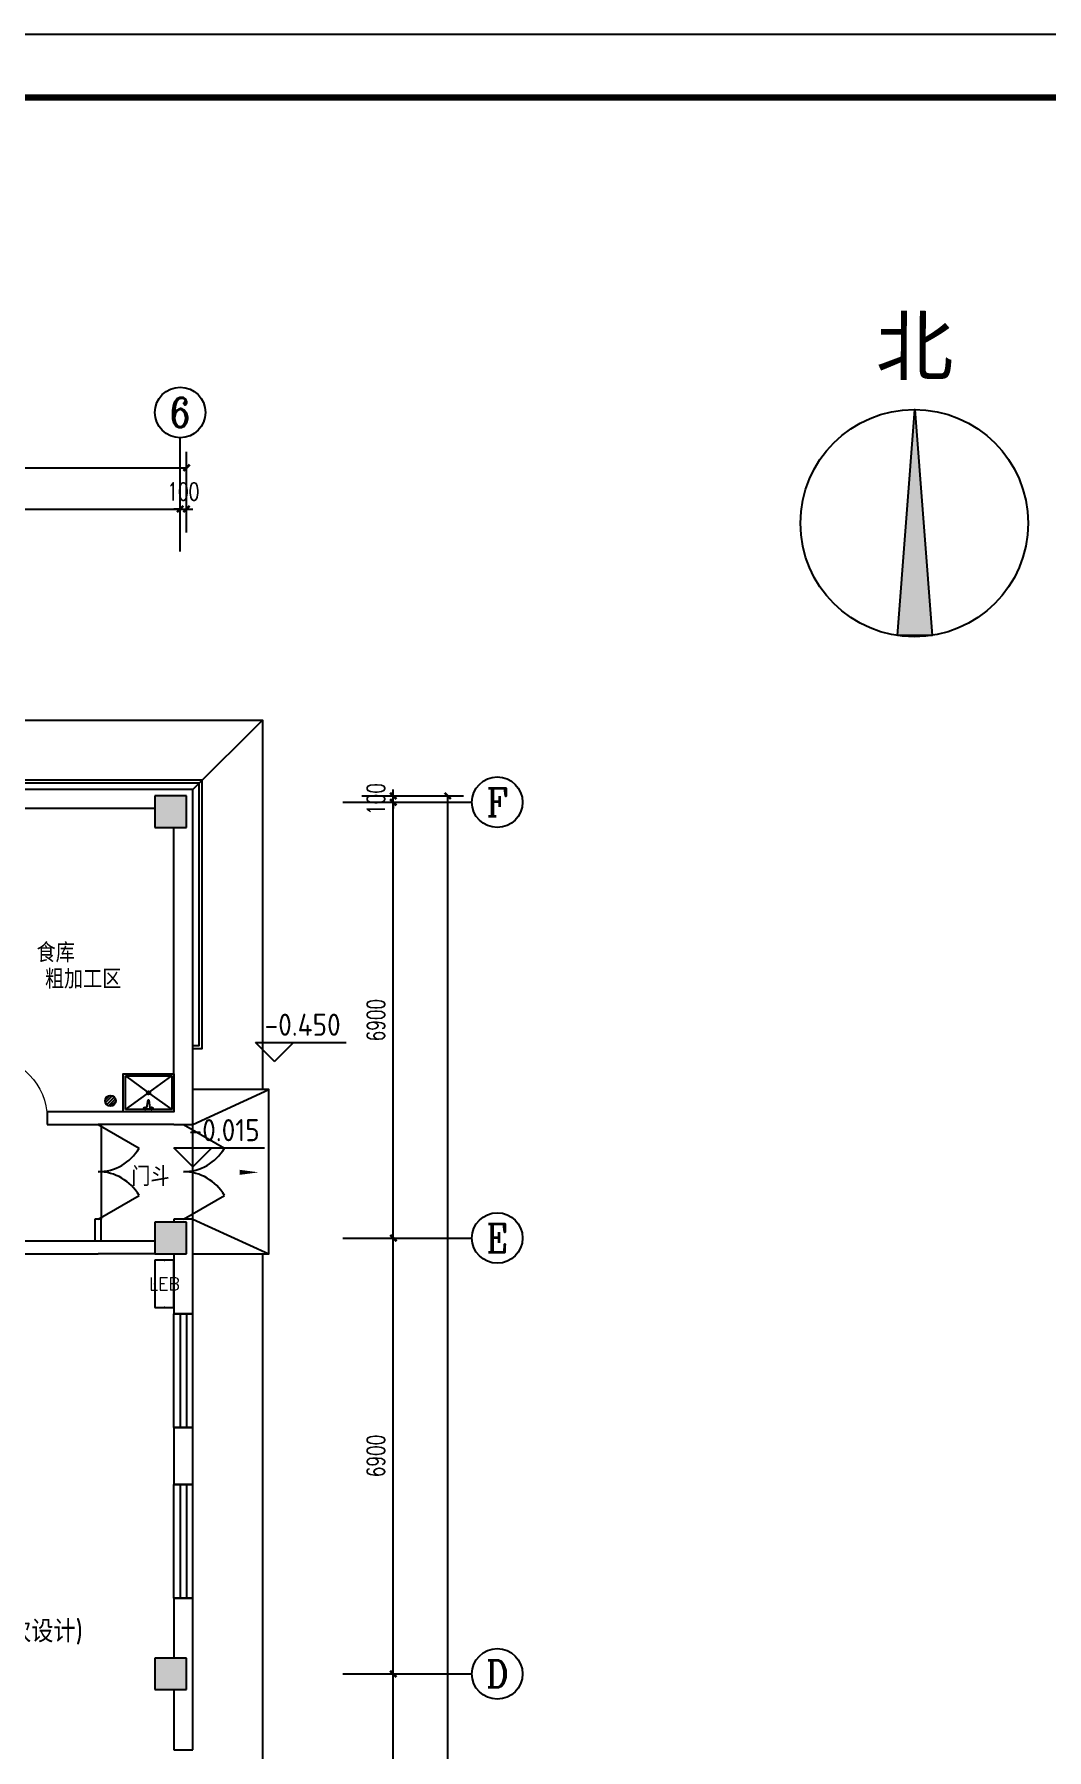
# Model space of a CAD drawing. Extents: x 2350667 to 3185789, y 309667 to 706270.
# Drawn here: x 2405387 to 2421402, y 471356 to 498514 of the extents above; entities that cross this region are included whole.
import ezdxf
from ezdxf.enums import TextEntityAlignment as Align

# ---------------------------------------------------------------- set-up
doc = ezdxf.new("R2010")
doc.units = 0
doc.header["$LTSCALE"] = 1000
for name, color, linetype in [('0-底图', 7, 'Continuous'), ('001代征绿地', 72, 'Continuous'), ('A-ANNO-DIMS', 3, 'Continuous'), ('A-ANNO-IDEN', 3, 'Continuous'), ('A-ANNO-IDEN-LEVL', 3, 'Continuous'), ('A-ANNO-TXT', 7, 'Continuous'), ('AXIS', 3, 'Continuous'), ('AXIS_TEXT', 7, 'Continuous'), ('BTTK', 7, 'Continuous'), ('COLUMN', 255, 'Continuous'), ('DIM_SYMB', 3, 'Continuous'), ('E2-楼梯、坡道', 52, 'Continuous'), ('EQUIP-箱柜', 3, 'Continuous'), ('P-FLDR', 7, 'Continuous'), ('PLAN_经济指标表', 7, 'Continuous'), ('PUB_DIM', 3, 'Continuous'), ('PUB_HATCH', 8, 'Continuous'), ('PUB_TEXT', 7, 'Continuous'), ('PUB_TITLE', 4, 'Continuous'), ('WALL', 2, 'Continuous'), ('WALL-MOVE', 6, 'Continuous'), ('WINDOW', 4, 'Continuous'), ('洁具', 213, 'Continuous')]:
    doc.layers.add(name, color=color, linetype=linetype)
doc.styles.add('_TCH_AXIS', font='COMPLEX', dxfattribs={"bigfont": 'GBCBIG'})
doc.styles.add('_TEL_DIM', font='SIMPLEX', dxfattribs={"width": 0.8, "height": 3.5, "bigfont": 'HZTXT'})
doc.styles.add('A_DIM_T3', font='SIMPLEX', dxfattribs={"width": 0.7, "bigfont": 'HZ'})
doc.styles.add('COMPLEX', font='COMPLEX')
doc.styles.add('HZ(TK)', font='geniso.shx', dxfattribs={"width": 0.9, "bigfont": 'hztxt.shx'})
doc.styles.get("Standard").update_dxf_attribs({"font": 'geniso.shx', "bigfont": 'hztxt.shx'})
doc.styles.add('宋体', font='', dxfattribs={"width": 0.7, "height": 5})
doc.styles.get('宋体').set_extended_font_data('SimSun')
doc.dimstyles.new('_TCH_ARCH&&100', dxfattribs={"dimtxt": 280, "dimasz": 100, "dimexe": 250, "dimexo": 300, "dimgap": 135, "dimtad": 1, "dimdec": 0, "dimzin": 0, "dimdsep": 46, "dimtxsty": 'A_DIM_T3', "dimblk": 'ARCHTICK', "dimcen": 0.09, "dimclrt": 7, "dimazin": 2, "dimtfac": 1, "dimtdec": 0, "dimtix": 1, "dimtmove": 2, "dimatfit": 3, "dimfxl": 150, "dimtolj": 1, "dimtzin": 0, "dimarcsym": 0})

# ---------------------------------------------------------------- blocks, each defined once
blk = doc.blocks.new('vhtemplate_2020年新竖式图框_A1')
at = {"layer": 'PUB_TITLE', "color": 7}
blk.add_lwpolyline([(0, 594), (841, 594), (841, 0), (0, 0)], close=True, dxfattribs=at)
at = {"layer": 'PUB_TITLE', "const_width": 1}
blk.add_lwpolyline([(25, 10), (831, 10), (831, 584), (25, 584)], close=True, dxfattribs=at)
at = {"layer": 'BTTK', "color": 4, "style": 'HZ(TK)', "width": 0.9}
for tag, p in [('合作单位', (796, 511.5)), ('建设单位', (796, 209.5)), ('工程名称', (796, 176.5)), ('子项名称', (806, 160)), ('图纸名称', (796, 141))]:
    blk.add_attdef(tag, text='', height=3.5, dxfattribs=at).set_placement(p, align=Align.MIDDLE_CENTER)
for tag, p in [('注册证书号', (808.5, 309.01)), ('注册印章号', (808.5, 301.01)), ('设计号', (806, 193)), ('图别', (789.75, 34)), ('图号', (822.25, 34)), ('版本号', (789.75, 26)), ('日期', (822.25, 26))]:
    blk.add_attdef(tag, text='', height=3.5, dxfattribs=at).set_placement(p, align=Align.MIDDLE)
blk = doc.blocks.new('$equip$00002908')
for p, q in [((0.75, 0.6), (-0.75, 0.6)), ((-0.75, 0.6), (-0.75, 0)), ((0.75, 0), (0.75, 0.6)), ((-0.75, 0), (0.75, 0))]:
    blk.add_line(p, q)
at = {"const_width": 0.04}
blk.add_lwpolyline([(-0.75, 0.6), (-0.75, 0), (0.75, 0), (0.75, 0.6), (-0.75, 0.6), (-0.75, 0)], dxfattribs=at)
for p in [(0, 0.6), (-0.75, 0.3), (0, 0), (0.75, 0.3)]:
    blk.add_point(p)
at = {"color": 7, "style": '_TEL_DIM'}
blk.add_attdef('$TEXT$', text='', height=0.4, dxfattribs=at).set_placement((0, 0.3), align=Align.MIDDLE_CENTER)
at = {"color": 7, "style": '_TEL_DIM', "flags": 1}
for tag in ['A', 'REMARK']:
    blk.add_attdef(tag, text='', height=0.00002, dxfattribs=at).set_placement((0, 0), align=Align.MIDDLE_CENTER)
blk = doc.blocks.new('_ArchTick')
at = {"color": 0, "linetype": 'ByBlock', "const_width": 0.4}
blk.add_lwpolyline([(-0.5, -0.5), (0.5, 0.5)], dxfattribs=at)
blk = doc.blocks.new('*D754')
at = {"layer": 'A-ANNO-DIMS', "color": 0, "lineweight": -2, "transparency": 16777216}
for p, q in [((2172544, 14067), (2172544, 14690)), ((2179444, 14067), (2179444, 14690)), ((2172544, 14440), (2179444, 14440))]:
    blk.add_line(p, q, dxfattribs=at)
at = {"layer": 'Defpoints', "color": 0, "transparency": 16777216}
for p in [(2179444, 14440), (2172544, 13767), (2179444, 13767)]:
    blk.add_point(p, dxfattribs=at)
at = {"layer": 'A-ANNO-DIMS', "color": 0, "lineweight": -2, "transparency": 16777216, "xscale": 100, "yscale": 100, "zscale": 100, "rotation": 180}
blk.add_blockref('_ArchTick', (2172544, 14440), dxfattribs=at)
at = {"layer": 'A-ANNO-DIMS', "color": 0, "lineweight": -2, "transparency": 16777216, "xscale": 100, "yscale": 100, "zscale": 100}
blk.add_blockref('_ArchTick', (2179444, 14440), dxfattribs=at)
at = {"layer": 'A-ANNO-DIMS', "color": 7, "transparency": 16777216, "insert": (2175994, 14715), "char_height": 280, "attachment_point": 5, "style": 'A_DIM_T3'}
blk.add_mtext('\\A1;6900', dxfattribs=at)
blk = doc.blocks.new('*D755')
at = {"layer": 'A-ANNO-DIMS', "color": 0, "lineweight": -2, "transparency": 16777216}
for p, q in [((2179444, 14067), (2179444, 14690)), ((2179544, 14067), (2179544, 14690)), ((2179444, 14440), (2179344, 14440)), ((2179444, 14440), (2179544, 14440)), ((2179544, 14440), (2179644, 14440))]:
    blk.add_line(p, q, dxfattribs=at)
at = {"layer": 'Defpoints', "color": 0, "transparency": 16777216}
for p in [(2179544, 14440), (2179444, 13767), (2179544, 13767)]:
    blk.add_point(p, dxfattribs=at)
at = {"layer": 'A-ANNO-DIMS', "color": 0, "lineweight": -2, "transparency": 16777216, "xscale": 100, "yscale": 100, "zscale": 100}
blk.add_blockref('_ArchTick', (2179444, 14440), dxfattribs=at)
at = {"layer": 'A-ANNO-DIMS', "color": 0, "lineweight": -2, "transparency": 16777216, "xscale": 100, "yscale": 100, "zscale": 100, "rotation": 180}
blk.add_blockref('_ArchTick', (2179544, 14440), dxfattribs=at)
at = {"layer": 'A-ANNO-DIMS', "color": 7, "transparency": 16777216, "insert": (2179494, 14715), "char_height": 280, "attachment_point": 5, "style": 'A_DIM_T3'}
blk.add_mtext('\\A1;100', dxfattribs=at)
blk = doc.blocks.new('*D759')
at = {"layer": 'A-ANNO-DIMS', "color": 0, "lineweight": -2, "transparency": 16777216}
for p, q in [((2182316, -4002), (2183066, -4002)), ((2182816, -11202), (2182816, -4002)), ((2182316, -11202), (2183066, -11202))]:
    blk.add_line(p, q, dxfattribs=at)
at = {"layer": 'Defpoints', "color": 0, "transparency": 16777216}
for p in [(2182016, -4002), (2182816, -4002), (2182016, -11202)]:
    blk.add_point(p, dxfattribs=at)
at = {"layer": 'A-ANNO-DIMS', "color": 0, "lineweight": -2, "transparency": 16777216, "xscale": 100, "yscale": 100, "zscale": 100}
for p, rotation in [((2182816, -4002), 90), ((2182816, -11202), 270)]:
    blk.add_blockref('_ArchTick', p, dxfattribs=dict(at, rotation=rotation))
at = {"layer": 'A-ANNO-DIMS', "color": 7, "transparency": 16777216, "insert": (2182541, -7602), "char_height": 280, "attachment_point": 5, "rotation": 90, "style": 'A_DIM_T3'}
blk.add_mtext('\\A1;7200', dxfattribs=at)
blk = doc.blocks.new('*D760')
at = {"layer": 'A-ANNO-DIMS', "color": 0, "lineweight": -2, "transparency": 16777216}
for p, q in [((2182316, 2898), (2183066, 2898)), ((2182816, -4002), (2182816, 2898)), ((2182316, -4002), (2183066, -4002))]:
    blk.add_line(p, q, dxfattribs=at)
at = {"layer": 'Defpoints', "color": 0, "transparency": 16777216}
for p in [(2182016, 2898), (2182816, 2898), (2182016, -4002)]:
    blk.add_point(p, dxfattribs=at)
at = {"layer": 'A-ANNO-DIMS', "color": 0, "lineweight": -2, "transparency": 16777216, "xscale": 100, "yscale": 100, "zscale": 100}
for p, rotation in [((2182816, 2898), 90), ((2182816, -4002), 270)]:
    blk.add_blockref('_ArchTick', p, dxfattribs=dict(at, rotation=rotation))
at = {"layer": 'A-ANNO-DIMS', "color": 7, "transparency": 16777216, "insert": (2182541, -552), "char_height": 280, "attachment_point": 5, "rotation": 90, "style": 'A_DIM_T3'}
blk.add_mtext('\\A1;6900', dxfattribs=at)
blk = doc.blocks.new('*D761')
at = {"layer": 'A-ANNO-DIMS', "color": 0, "lineweight": -2, "transparency": 16777216}
for p, q in [((2182316, 9798), (2183066, 9798)), ((2182816, 2898), (2182816, 9798)), ((2182316, 2898), (2183066, 2898))]:
    blk.add_line(p, q, dxfattribs=at)
at = {"layer": 'Defpoints', "color": 0, "transparency": 16777216}
for p in [(2182016, 9798), (2182816, 9798), (2182016, 2898)]:
    blk.add_point(p, dxfattribs=at)
at = {"layer": 'A-ANNO-DIMS', "color": 0, "lineweight": -2, "transparency": 16777216, "xscale": 100, "yscale": 100, "zscale": 100}
for p, rotation in [((2182816, 9798), 90), ((2182816, 2898), 270)]:
    blk.add_blockref('_ArchTick', p, dxfattribs=dict(at, rotation=rotation))
at = {"layer": 'A-ANNO-DIMS', "color": 7, "transparency": 16777216, "insert": (2182541, 6348), "char_height": 280, "attachment_point": 5, "rotation": 90, "style": 'A_DIM_T3'}
blk.add_mtext('\\A1;6900', dxfattribs=at)
blk = doc.blocks.new('*D762')
at = {"layer": 'A-ANNO-DIMS', "color": 0, "lineweight": -2, "transparency": 16777216}
for p, q in [((2182316, 9898), (2183066, 9898)), ((2182316, 9798), (2183066, 9798)), ((2182816, 9898), (2182816, 9998)), ((2182816, 9798), (2182816, 9898)), ((2182816, 9798), (2182816, 9698))]:
    blk.add_line(p, q, dxfattribs=at)
at = {"layer": 'Defpoints', "color": 0, "transparency": 16777216}
for p in [(2182016, 9898), (2182016, 9798), (2182816, 9898)]:
    blk.add_point(p, dxfattribs=at)
at = {"layer": 'A-ANNO-DIMS', "color": 0, "lineweight": -2, "transparency": 16777216, "xscale": 100, "yscale": 100, "zscale": 100}
for p, rotation in [((2182816, 9898), 270), ((2182816, 9798), 90)]:
    blk.add_blockref('_ArchTick', p, dxfattribs=dict(at, rotation=rotation))
at = {"layer": 'A-ANNO-DIMS', "color": 7, "transparency": 16777216, "insert": (2182541, 9848), "char_height": 280, "attachment_point": 5, "rotation": 90, "style": 'A_DIM_T3'}
blk.add_mtext('\\A1;100', dxfattribs=at)
blk = doc.blocks.new('*D763')
at = {"layer": 'Defpoints', "color": 0, "transparency": 16777216}
for p in [(2182016, 9898), (2183677, 9898), (2182016, -25102)]:
    blk.add_point(p, dxfattribs=at)
at = {"layer": 'PUB_DIM', "color": 0, "lineweight": -2, "transparency": 16777216}
for p, q in [((2182316, 9898), (2183927, 9898)), ((2183677, -25102), (2183677, 9898)), ((2182316, -25102), (2183927, -25102))]:
    blk.add_line(p, q, dxfattribs=at)
at = {"layer": 'PUB_DIM', "color": 0, "lineweight": -2, "transparency": 16777216, "xscale": 100, "yscale": 100, "zscale": 100}
for p, rotation in [((2183677, 9898), 90), ((2183677, -25102), 270)]:
    blk.add_blockref('_ArchTick', p, dxfattribs=dict(at, rotation=rotation))
at = {"layer": 'PUB_DIM', "color": 7, "transparency": 16777216, "insert": (2183402, -7602), "char_height": 280, "attachment_point": 5, "rotation": 90, "style": 'A_DIM_T3'}
blk.add_mtext('\\A1;35000', dxfattribs=at)
blk = doc.blocks.new('*D765')
at = {"layer": 'Defpoints', "color": 0, "transparency": 16777216}
for p in [(2179544, 15093), (2142744, 13767), (2179544, 13767)]:
    blk.add_point(p, dxfattribs=at)
at = {"layer": 'PUB_DIM', "color": 0, "lineweight": -2, "transparency": 16777216}
for p, q in [((2142744, 14067), (2142744, 15343)), ((2179544, 14067), (2179544, 15343)), ((2142744, 15093), (2179544, 15093))]:
    blk.add_line(p, q, dxfattribs=at)
at = {"layer": 'PUB_DIM', "color": 0, "lineweight": -2, "transparency": 16777216, "xscale": 100, "yscale": 100, "zscale": 100, "rotation": 180}
blk.add_blockref('_ArchTick', (2142744, 15093), dxfattribs=at)
at = {"layer": 'PUB_DIM', "color": 0, "lineweight": -2, "transparency": 16777216, "xscale": 100, "yscale": 100, "zscale": 100}
blk.add_blockref('_ArchTick', (2179544, 15093), dxfattribs=at)
at = {"layer": 'PUB_DIM', "color": 7, "transparency": 16777216, "insert": (2161144, 15368), "char_height": 280, "attachment_point": 5, "style": 'A_DIM_T3'}
blk.add_mtext('\\A1;36800', dxfattribs=at)
blk = doc.blocks.new('$DorLib2D$00000231')
at = {"color": 0}
for p, q in [((-0.5, 0), (-0.25, 0.433)), ((0.5, 0), (0.25, 0.433))]:
    blk.add_line(p, q, dxfattribs=at)
for centre, start, end in [((-0.5, 0), 0, 60), ((0.5, 0), 120, 180)]:
    blk.add_arc(centre, 0.5, start, end, dxfattribs=at)
blk = doc.blocks.new('$DorLib2D$00000001')
for p, q in [((0.45, 0.975), (0.5, 0.975)), ((0.45, 0), (0.45, 0.975)), ((0.5, 0), (0.5, 0.975)), ((0.5, 0), (0.45, 0))]:
    blk.add_line(p, q)
at = {"lineweight": 13}
blk.add_arc((0.475, 0), 0.975, 91.4693, 180, dxfattribs=at)
blk = doc.blocks.new('$WINLIB2D$00000001')
at = {"color": 0}
for points in [[(-0.5, 0.5), (-0.5, -0.5)], [(-0.5, 0.5), (0.5, 0.5)], [(0.5, -0.5), (0.5, 0.5)], [(0.5, 0.167), (-0.5, 0.167)], [(0.5, -0.167), (-0.5, -0.167)], [(-0.5, -0.5), (0.5, -0.5)]]:
    blk.add_lwpolyline(points, dxfattribs=at)
blk = doc.blocks.new('_AXISO')
blk.add_circle((0, 0), 0.5)
at = {"layer": 'AXIS_TEXT', "style": 'COMPLEX', "width": 1.041667}
blk.add_attdef('A', text='', height=0.56, dxfattribs=at).set_placement((-0.25, -0.28), (0.25, -0.28), align=Align.FIT)
blk = doc.blocks.new('$plan$00002809')
at = {"layer": '洁具'}
for p, q in [((33, -33), (380, -285)), ((33, -567), (33, -33)), ((33, -33), (767, -33)), ((420, -285), (767, -33)), ((767, -33), (767, -567)), ((33, -567), (380, -315)), ((383, -300), (417, -300)), ((400, -317), (400, -283)), ((420, -315), (767, -567)), ((767, -567), (33, -567))]:
    blk.add_line(p, q, dxfattribs=at)
blk.add_lwpolyline([(0, -600), (0, 0), (800, 0), (800, -600)], close=True, dxfattribs=at)
for radius in [25, 16.7]:
    blk.add_circle((400, -300), radius, dxfattribs=at)
blk = doc.blocks.new('$TwtSys$00000141')
for p, q in [((-94, 8), (-10, 92)), ((-94, 8), (-10, 92)), ((-87, -35), (35, 87)), ((-87, -35), (35, 87)), ((-66, -66), (66, 66)), ((-66, -66), (66, 66)), ((-32, -87), (88, 33)), ((-32, -87), (88, 33)), ((11, -92), (92, -11)), ((11, -92), (92, -11))]:
    blk.add_line(p, q)
blk.add_circle((0, 0), 94)
blk.add_circle((0, 0), 94)
blk = doc.blocks.new('cghch')
at = {"layer": '001代征绿地'}
h = blk.add_hatch(color=256, dxfattribs=at)
h.dxf.hatch_style = 1
h.paths.add_polyline_path([(2190791.6, 12435.3), (2191065.1, 16015.4), (2191338.7, 12437.5)])
at = {"layer": 'PUB_HATCH'}
for points in [[(2179544.1, 9398), (2179544.1, 9898), (2179044.1, 9898), (2179044.1, 9398)], [(2179544.1, 2648), (2179544.1, 3148), (2179044.1, 3148), (2179044.1, 2648)], [(2179544.1, -4252), (2179544.1, -3752), (2179044.1, -3752), (2179044.1, -4252)]]:
    blk.add_hatch(color=256, dxfattribs=at).paths.add_polyline_path(points)
blk.add_line((2179644.1, 9998), (2180744.1, 11098))
for points in [[(2162457.1, 11098), (2180744.1, 11098), (2180744.1, 5248)], [(2179644.1, 5898.3), (2179794.1, 5898.3), (2179794.1, 10148), (2179644.1, 10148), (2175544.4, 10148), (2175544.4, 9998)], [(2179644.1, 5948.3), (2179744.1, 5948.3), (2179744.1, 10098), (2179644.1, 10098), (2175594.4, 10098), (2175594.4, 9998)], [(2179644.1, 4698), (2180844.1, 5248)], [(2179644.1, 3198), (2180844.1, 2648)], [(2180744.1, 2648), (2180744.1, -26302)]]:
    blk.add_lwpolyline(points)
at = {"layer": '001代征绿地'}
blk.add_lwpolyline([(2190791.6, 12435.3), (2191065.1, 16015.4), (2191338.7, 12437.5)], close=True, dxfattribs=at)
at = {"layer": 'A-ANNO-IDEN'}
blk.add_lwpolyline([(2179930.5, 3938.4, 0, 0, 0), (2180685.5, 3938.4, 0, 80, 0), (2180385.5, 3938.4, 0, 0, 0)], format="xyseb", dxfattribs=at)
at = {"layer": 'A-ANNO-IDEN-LEVL'}
for p, q in [((2180936.7, 5695.4), (2180636.7, 5995.4)), ((2180636.7, 5995.4), (2182070.7, 5995.4)), ((2180936.7, 5695.4), (2181236.7, 5995.4)), ((2179644.1, 4026.1), (2179344.1, 4326.1)), ((2179344.1, 4326.1), (2180778, 4326.1)), ((2179644.1, 4026.1), (2179944.1, 4326.1))]:
    blk.add_line(p, q, dxfattribs=at)
at = {"layer": 'AXIS'}
for p, q in [((2179444.1, 13766.6), (2179444.1, 15568.6)), ((2182015.7, 9798), (2184060, 9798)), ((2182015.7, 2898), (2184060, 2898)), ((2182015.7, -4002), (2184060, -4002))]:
    blk.add_line(p, q, dxfattribs=at)
at = {"layer": 'COLUMN'}
for p, q in [((2179544.1, 9898), (2179044.1, 9898)), ((2179044.1, 9898), (2179044.1, 9398)), ((2179544.1, 9398), (2179544.1, 9898)), ((2179044.1, 9398), (2179544.1, 9398)), ((2179544.1, 3148), (2179044.1, 3148)), ((2179044.1, 3148), (2179044.1, 2648)), ((2179544.1, 2648), (2179544.1, 3148)), ((2179044.1, 2648), (2179544.1, 2648)), ((2179544.1, -3752), (2179044.1, -3752)), ((2179044.1, -3752), (2179044.1, -4252)), ((2179544.1, -4252), (2179544.1, -3752)), ((2179044.1, -4252), (2179544.1, -4252))]:
    blk.add_line(p, q, dxfattribs=at)
at = {"layer": 'DIM_SYMB'}
blk.add_circle((2191057.9, 14215.4), 1800, dxfattribs=at)
at = {"layer": 'E2-楼梯、坡道'}
blk.add_lwpolyline([(2179644.1, 2648), (2180844.1, 2648), (2180844.1, 5248), (2179644.1, 5248)], dxfattribs=at)
at = {"layer": 'WALL'}
for p, q in [((2179644.1, 9998), (2176144.1, 9998)), ((2179644.1, 4798), (2179644.1, 9998)), ((2179044.1, 9698), (2176244.1, 9698)), ((2179344.1, 4898), (2179344.1, 9398)), ((2178144.1, 4898), (2177339.3, 4898)), ((2177339.3, 4898), (2177339.3, 4698)), ((2179344.1, 4898), (2178144.1, 4898)), ((2177339.3, 4698), (2178144.1, 4698)), ((2179344.1, 4698), (2178144.1, 4698)), ((2179344.1, 4698), (2179644.1, 4698)), ((2179644.1, 4698), (2179644.1, 4798)), ((2179644.1, 3198), (2179344.1, 3198)), ((2179344.1, 3198), (2179344.1, 3148)), ((2179644.1, 2898), (2179644.1, 3198)), ((2178144.1, 2848), (2174288.9, 2848)), ((2179044.1, 2848), (2178144.1, 2848)), ((2179644.1, 1698), (2179644.1, 2898)), ((2174288.9, 2648), (2178144.1, 2648)), ((2179044.1, 2648), (2178144.1, 2648)), ((2179344.1, 2648), (2179344.1, 1698)), ((2179344.1, 1698), (2179644.1, 1698)), ((2179644.1, -102), (2179344.1, -102)), ((2179344.1, -102), (2179344.1, -1002)), ((2179644.1, -1002), (2179644.1, -102)), ((2179344.1, -1002), (2179644.1, -1002)), ((2179644.1, -2802), (2179344.1, -2802)), ((2179344.1, -2802), (2179344.1, -3752)), ((2179644.1, -4002), (2179644.1, -2802)), ((2179644.1, -5202), (2179644.1, -4002)), ((2179344.1, -4252), (2179344.1, -5202)), ((2179344.1, -5202), (2179644.1, -5202))]:
    blk.add_line(p, q, dxfattribs=at)
at = {"layer": 'WALL-MOVE', "color": 7}
for p, q in [((2178094.1, 4698), (2178194.1, 4698)), ((2178194.1, 3198), (2178094.1, 3198)), ((2178094.1, 3198), (2178094.1, 2848)), ((2178194.1, 2848), (2178194.1, 3198))]:
    blk.add_line(p, q, dxfattribs=at)
at = {"layer": 'WINDOW'}
for p, q in [((2178194.1, 4698), (2178194.1, 3198)), ((2179644.1, 3198), (2179644.1, 4698))]:
    blk.add_line(p, q, dxfattribs=at)
at = {"layer": '洁具', "color": 7}
for p, q in [((2178930, 5082.1), (2178909.1, 4959.3)), ((2178971.6, 4938.9), (2178909.1, 4938.9)), ((2178950.8, 5082.1), (2178930, 5082.1)), ((2178971.6, 4959.3), (2178950.8, 5082.1))]:
    blk.add_line(p, q, dxfattribs=at)
for centre in [(2178888.3, 4949.1), (2178992.5, 4949.1)]:
    blk.add_ellipse(centre, major_axis=(-20.8, 0), ratio=0.9817772, start_param=3.1415927, end_param=9.424778, dxfattribs=at)
at = {"layer": 'AXIS'}
ref = blk.add_blockref('_AXISO', (2179444.1, 15968.6), dxfattribs=dict(at, xscale=800, yscale=800, zscale=800))
ref.add_attrib('A', '6', dxfattribs={"layer": 'AXIS_TEXT', "height": 465.9, "style": '_TCH_AXIS'}).set_placement((2179288.7, 15735.7), (2179599.4, 15735.7), align=Align.FIT)
ref = blk.add_blockref('_AXISO', (2184460, 9798), dxfattribs=dict(at, xscale=800, yscale=800, zscale=800))
ref.add_attrib('A', 'F', dxfattribs={"layer": 'AXIS_TEXT', "height": 445.4, "style": '_TCH_AXIS'}).set_placement((2184290.3, 9575.3), (2184629.7, 9575.3), align=Align.FIT)
ref = blk.add_blockref('_AXISO', (2184460, 2898), dxfattribs=dict(at, xscale=800, yscale=800, zscale=800))
ref.add_attrib('A', 'E', dxfattribs={"layer": 'AXIS_TEXT', "height": 445.4, "style": '_TCH_AXIS'}).set_placement((2184290.3, 2675.3), (2184629.7, 2675.3), align=Align.FIT)
ref = blk.add_blockref('_AXISO', (2184460, -4002), dxfattribs=dict(at, xscale=800, yscale=800, zscale=800))
ref.add_attrib('A', 'D', dxfattribs={"layer": 'AXIS_TEXT', "height": 435.3, "style": '_TCH_AXIS'}).set_placement((2184283.9, -4219.6), (2184636.2, -4219.6), align=Align.FIT)
at = {"layer": 'P-FLDR', "xscale": 0.8999999991, "yscale": 0.8999999991, "zscale": 0.8999999991, "rotation": 180}
blk.add_blockref('$TwtSys$00000141', (2178340.5, 5071.4), dxfattribs=at)
at = {"layer": 'WINDOW'}
for name, p, xscale, yscale, zscale, rotation in [('$DorLib2D$00000001', (2176839.3, 4798), 1000, -1000, 1000, 180), ('$DorLib2D$00000231', (2178144.1, 3948), 1500, 1500, 1500, 270), ('$DorLib2D$00000231', (2179494.1, 3948), -1500, -1500, -1500, 90), ('$WINLIB2D$00000001', (2179494.1, 798), 1800, 300, 1800, 90), ('$WINLIB2D$00000001', (2179494.1, -1902), 1800, 300, 1800, 90)]:
    blk.add_blockref(name, p, dxfattribs=dict(at, xscale=xscale, yscale=yscale, zscale=zscale, rotation=rotation))
at = {"layer": '洁具', "color": 7}
blk.add_blockref('$plan$00002809', (2178544, 5498), dxfattribs=at)
at = {"layer": 'A-ANNO-TXT', "color": 7}
for s, p in [('-0.450', (2180780.4, 6100.4)), ('-0.015', (2179578.5, 4431.1))]:
    blk.add_text(s, height=350, dxfattribs=at).set_placement(p)
at = {"layer": 'PLAN_经济指标表', "style": '宋体'}
blk.add_text('北', height=900, rotation=359.76712, dxfattribs=at).set_placement((2190448.1, 16572.9))
at = {"layer": 'PUB_TEXT'}
for s, height, p in [('食库', 302.47, (2177172.2, 7264.5)), ('粗加工区', 302.47, (2177303.9, 6846.3)), ('门斗', 302.47, (2178671.5, 3721.6)), ('详厨房工艺厂家二次设计', 350, (2173938.8, -3504)), (')', 350, (2177788.8, -3504))]:
    blk.add_text(s, height=height, dxfattribs=at).set_placement(p)
at = {"layer": 'A-ANNO-DIMS'}
for p1, p2, distance, picture, middle in [((2172544.1, 13766.6), (2179444.1, 13766.6), 673.6, '*D754', (2175994.1, 14715.2)), ((2179444.1, 13766.6), (2179544.1, 13766.6), 673.6, '*D755', (2179494.1, 14715.2)), ((2182015.7, 9798), (2182015.7, 9898), -800, '*D762', (2182540.7, 9848)), ((2182015.7, 2898), (2182015.7, 9798), -800, '*D761', (2182540.7, 6348)), ((2182015.7, -4002), (2182015.7, 2898), -800, '*D760', (2182540.7, -552)), ((2182015.7, -11202), (2182015.7, -4002), -800, '*D759', (2182540.7, -7602))]:
    dim = blk.add_aligned_dim(p1=p1, p2=p2, distance=distance, dimstyle='_TCH_ARCH&&100', dxfattribs=at)
    dim.commit()
    dim.dimension.update_dxf_attribs({"geometry": picture, "text_midpoint": middle})
at = {"layer": 'PUB_DIM'}
for p1, p2, distance, picture, middle in [((2142744.1, 13766.6), (2179544.1, 13766.6), 1326.5, '*D765', (2161144.1, 15368.1)), ((2182015.7, -25102), (2182015.7, 9898), -1661, '*D763', (2183401.7, -7602))]:
    dim = blk.add_aligned_dim(p1=p1, p2=p2, distance=distance, dimstyle='_TCH_ARCH&&100', dxfattribs=at)
    dim.commit()
    dim.dimension.update_dxf_attribs({"geometry": picture, "text_midpoint": middle})

msp = doc.modelspace()

# ---------------------------------------------------------------- block references
at = {"layer": '0-底图', "xscale": 100, "yscale": 100, "zscale": 100}
msp.add_blockref('vhtemplate_2020年新竖式图框_A1', (2350667, 439114), dxfattribs=at)
at = {"layer": '0-底图'}
msp.add_blockref('cghch', (228250, 476558), dxfattribs=at)
at = {"layer": 'EQUIP-箱柜'}
ref = msp.add_blockref('$equip$00002908', (2407594, 478731), dxfattribs=dict(at, xscale=500, yscale=500, zscale=500, rotation=90))
ref.add_attrib('$TEXT$', 'LEB', dxfattribs={"layer": '0', "color": 7, "height": 200, "style": '_TEL_DIM'}).set_placement((2407444, 478731), align=Align.MIDDLE_CENTER)

doc.saveas('drawing.dxf')
